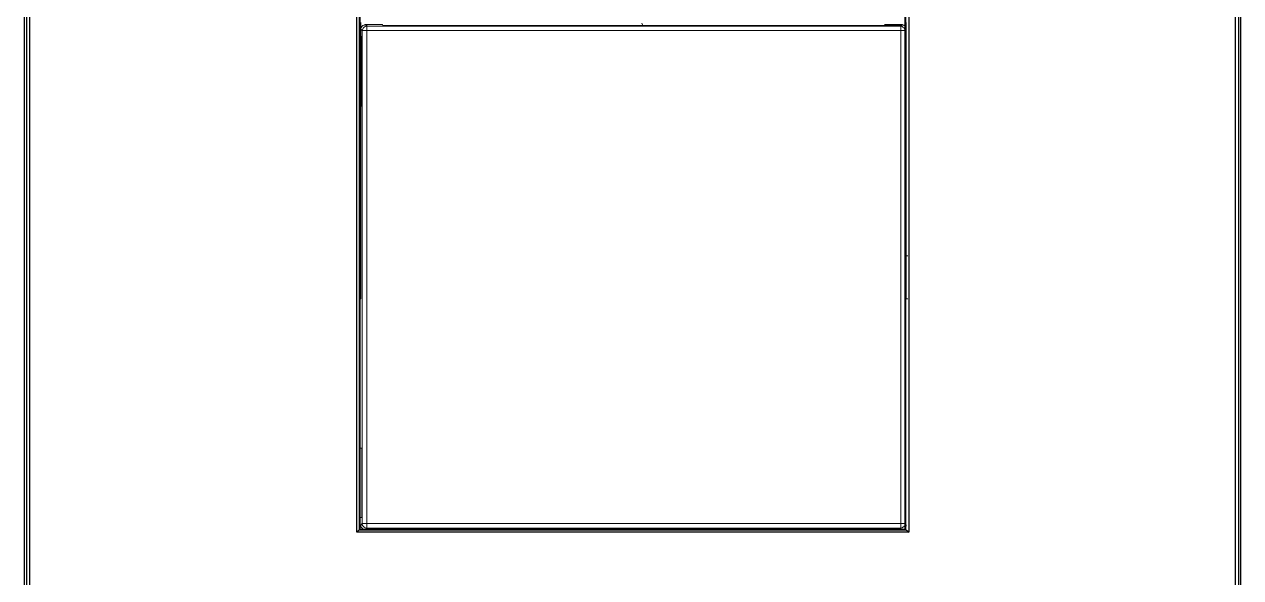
# Model space of a CAD drawing. Header units: centimetres. Extents: x -8.4 to 4.5, y -8.6 to 8.
# Drawn here: x -8.36 to 0.16, y -2.01 to 1.87 of the extents above; entities that cross this region are included whole.
import ezdxf

# ---------------------------------------------------------------- set-up
doc = ezdxf.new("R2010")
doc.units = ezdxf.units.CM
doc.header["$MEASUREMENT"] = 0
doc.layers.add('Layer 1', color=7, linetype='Continuous')

msp = doc.modelspace()

# ---------------------------------------------------------------- linework, layer by layer
at = {"layer": 'Layer 1', "lineweight": 25}
for points in [[(-8.35731, 7.70113), (-8.35731, 7.70113), (-8.35731, -3.937), (-8.35731, -3.937)], [(-8.33967, -3.937), (-8.33967, -3.937), (-8.33967, 7.70113), (-8.33967, 7.70113)], [(-8.32203, 7.70113), (-8.32203, 7.70113), (-8.32203, -3.937), (-8.32203, -3.937)], [(0.127, -3.937), (0.127, -3.937), (0.127, 7.70113), (0.127, 7.70113)], [(0.14816, 7.70113), (0.14816, 7.70113), (0.14816, -3.937), (0.14816, -3.937)], [(0.16227, -3.937), (0.16227, -3.937), (0.16227, 7.70113), (0.16227, 7.70113)], [(-6.02898, -1.68981), (-6.02898, -1.68981), (-6.02898, 5.45394), (-6.02898, 5.45394)], [(-2.16253, 5.45394), (-2.16253, 5.45394), (-2.16253, -1.68981), (-2.16253, -1.68981)], [(-6.01134, 5.4363), (-6.01134, 5.4363), (-6.01134, -1.67217), (-6.01134, -1.67217)], [(-6.00781, 5.43277), (-6.00781, 5.43277), (-6.00781, -1.66864), (-6.00781, -1.66864)], [(-2.18723, -1.66864), (-2.18723, -1.66864), (-2.18723, 5.43277), (-2.18723, 5.43277)], [(-2.1837, -1.67217), (-2.1837, -1.67217), (-2.1837, 5.4363), (-2.1837, 5.4363)], [(-2.16253, -1.68981), (-2.16253, -1.68981), (-6.02898, -1.68981), (-6.02898, -1.68981)], [(-6.00781, -1.66864), (-6.00781, -1.66864), (-6.01134, -1.67217), (-6.01134, -1.67217)], [(-6.01134, -1.67217), (-6.01134, -1.67217), (-2.1837, -1.67217), (-2.1837, -1.67217)], [(-6.00781, -1.66864), (-6.00781, -1.66864), (-2.18723, -1.66864), (-2.18723, -1.66864)], [(-2.18723, -1.66864), (-2.18723, -1.66864), (-2.1837, -1.67217), (-2.1837, -1.67217)]]:
    msp.add_open_spline(points, degree=3, dxfattribs=at)
at = {"layer": 'Layer 1', "color": 250, "lineweight": 20}
for points in [[(-6.00074, 1.88383), (-6.00074, 1.88383), (-6.00074, 0.24694), (-6.00074, 0.24694)], [(-4.02518, 1.86266), (-4.02518, 1.86266), (-4.03224, 1.8803), (-4.03224, 1.8803)], [(-2.18016, 0.24694), (-2.18016, 0.24694), (-2.18016, 1.88383), (-2.18016, 1.88383)], [(-5.99016, 1.82739), (-5.99016, 1.82739), (-6.00074, 1.83797), (-6.00074, 1.83797)], [(-5.99016, -1.62983), (-5.99016, -1.62983), (-5.99016, 1.82739), (-5.99016, 1.82739)], [(-5.96899, 1.86972), (-5.96899, 1.86972), (-5.95841, 1.85914), (-5.95841, 1.85914)], [(-5.84905, 1.86972), (-5.84905, 1.86972), (-5.96899, 1.86972), (-5.96899, 1.86972)], [(-5.96193, 1.86266), (-5.96193, 1.86266), (-5.95488, 1.86266), (-5.95488, 1.86266)], [(-5.95841, 1.85914), (-5.95841, 1.85914), (-2.21896, 1.85914), (-2.21896, 1.85914)], [(-5.95841, 1.82739), (-5.95841, 1.82739), (-5.95841, -1.62983), (-5.95841, -1.62983)], [(-2.21896, 1.82739), (-2.21896, 1.82739), (-5.95841, 1.82739), (-5.95841, 1.82739)], [(-5.84552, 1.86267), (-5.84552, 1.86267), (-5.84905, 1.86972), (-5.84905, 1.86972)], [(-5.84552, 1.86267), (-5.84552, 1.86267), (-2.33538, 1.86267), (-2.33538, 1.86267)], [(-2.34949, 1.86266), (-2.34949, 1.86266), (-2.22955, 1.86266), (-2.22955, 1.86266)], [(-2.32832, 1.86972), (-2.32832, 1.86972), (-2.33538, 1.86267), (-2.33538, 1.86267)], [(-2.20838, 1.86972), (-2.20838, 1.86972), (-2.32832, 1.86972), (-2.32832, 1.86972)], [(-2.21896, 1.85914), (-2.21896, 1.85914), (-2.20838, 1.86972), (-2.20838, 1.86972)], [(-2.21896, -1.62983), (-2.21896, -1.62983), (-2.21896, 1.82739), (-2.21896, 1.82739)], [(-2.18016, 1.83797), (-2.18016, 1.83797), (-2.19074, 1.82739), (-2.19074, 1.82739)], [(-2.19074, 1.82739), (-2.19074, 1.82739), (-2.19074, -1.62983), (-2.19074, -1.62983)], [(-6.00074, 1.78506), (-6.00074, 1.78506), (-5.99368, 1.78506), (-5.99368, 1.78506)], [(-5.99368, 1.78506), (-5.99368, 1.78506), (-5.99368, 1.29822), (-5.99368, 1.29822)], [(-2.18368, 1.29822), (-2.18368, 1.29822), (-2.18368, 1.78506), (-2.18368, 1.78506)], [(-2.18368, 1.78506), (-2.18368, 1.78506), (-2.18016, 1.78506), (-2.18016, 1.78506)], [(-5.99368, 1.29822), (-5.99368, 1.29822), (-6.00074, 1.29822), (-6.00074, 1.29822)], [(-2.18016, 1.29822), (-2.18016, 1.29822), (-2.18368, 1.29822), (-2.18368, 1.29822)], [(-6.00074, 0.24694), (-6.00074, 0.24694), (-6.00781, 0.24694), (-6.00781, 0.24694)], [(-6.00074, 0.24694), (-6.00074, 0.24694), (-6.00074, -0.05292), (-6.00074, -0.05292)], [(-2.18016, -0.05292), (-2.18016, -0.05292), (-2.18016, 0.24694), (-2.18016, 0.24694)], [(-2.16958, 0.24694), (-2.16958, 0.24694), (-2.18016, 0.24694), (-2.18016, 0.24694)], [(-6.00074, -0.05292), (-6.00074, -0.05292), (-6.00781, -0.05292), (-6.00781, -0.05292)], [(-2.16958, -0.05292), (-2.16958, -0.05292), (-2.18016, -0.05292), (-2.18016, -0.05292)], [(-6.00074, -1.10067), (-6.00074, -1.10067), (-5.99368, -1.10067), (-5.99368, -1.10067)], [(-5.99368, -1.10067), (-5.99368, -1.10067), (-5.99368, -1.5875), (-5.99368, -1.5875)], [(-2.18368, -1.5875), (-2.18368, -1.5875), (-2.18368, -1.10067), (-2.18368, -1.10067)], [(-2.18368, -1.10067), (-2.18368, -1.10067), (-2.18016, -1.10067), (-2.18016, -1.10067)], [(-5.99368, -1.5875), (-5.99368, -1.5875), (-6.00074, -1.5875), (-6.00074, -1.5875)], [(-2.18016, -1.5875), (-2.18016, -1.5875), (-2.18368, -1.5875), (-2.18368, -1.5875)], [(-6.00074, -1.64042), (-6.00074, -1.64042), (-5.99016, -1.62983), (-5.99016, -1.62983)], [(-5.95841, -1.62983), (-5.95841, -1.62983), (-2.21896, -1.62983), (-2.21896, -1.62983)], [(-2.19074, -1.62983), (-2.19074, -1.62983), (-2.18016, -1.64042), (-2.18016, -1.64042)], [(-2.18016, -1.64042), (-2.18016, -1.64042), (-2.18016, -1.64747), (-2.18016, -1.64747)]]:
    msp.add_open_spline(points, degree=3, dxfattribs=at)
for points, knots in [([(-6.00074, 1.83797), (-6.00074, 1.83797), (-6.00074, 1.84503), (-6.00074, 1.84503), (-6.00074, 1.84503), (-6.00074, 1.84503), (-5.99721, 1.84856), (-5.99721, 1.84856), (-5.99721, 1.84856), (-5.99721, 1.84856), (-5.99368, 1.85561), (-5.99368, 1.85561), (-5.99368, 1.85561), (-5.99368, 1.85561), (-5.99016, 1.85914), (-5.99016, 1.85914), (-5.99016, 1.85914), (-5.99016, 1.85914), (-5.98663, 1.86267), (-5.98663, 1.86267), (-5.98663, 1.86267), (-5.98663, 1.86267), (-5.97957, 1.86619), (-5.97957, 1.86619), (-5.97957, 1.86619), (-5.97957, 1.86619), (-5.97605, 1.86619), (-5.97605, 1.86619), (-5.97605, 1.86619), (-5.97605, 1.86619), (-5.96899, 1.86972), (-5.96899, 1.86972)], [0, 0, 0, 0, 0.1111111, 0.1111111, 0.1111111, 0.1111111, 0.2222222, 0.2222222, 0.2222222, 0.2222222, 0.3333333, 0.3333333, 0.3333333, 0.3333333, 0.4444444, 0.4444444, 0.4444444, 0.4444445, 0.5555556, 0.5555556, 0.5555556, 0.5555556, 0.6666667, 0.6666667, 0.6666667, 0.6666667, 0.7777778, 0.7777778, 0.7777778, 0.7777778, 1, 1, 1, 1]), ([(-5.95841, 1.85914), (-5.95841, 1.85914), (-5.96546, 1.85914), (-5.96546, 1.85914), (-5.96546, 1.85914), (-5.96546, 1.85914), (-5.96899, 1.85561), (-5.96899, 1.85561), (-5.96899, 1.85561), (-5.96899, 1.85561), (-5.97605, 1.85208), (-5.97605, 1.85208), (-5.97605, 1.85208), (-5.97605, 1.85208), (-5.97957, 1.84856), (-5.97957, 1.84856), (-5.97957, 1.84856), (-5.97957, 1.84856), (-5.9831, 1.84503), (-5.9831, 1.84503), (-5.9831, 1.84503), (-5.9831, 1.84503), (-5.98663, 1.83797), (-5.98663, 1.83797), (-5.98663, 1.83797), (-5.98663, 1.83797), (-5.99016, 1.83444), (-5.99016, 1.83444), (-5.99016, 1.83444), (-5.99016, 1.83444), (-5.99016, 1.82739), (-5.99016, 1.82739)], [0, 0, 0, 0, 0.1111111, 0.1111111, 0.1111111, 0.1111111, 0.2222222, 0.2222222, 0.2222222, 0.2222222, 0.3333333, 0.3333333, 0.3333333, 0.3333333, 0.4444444, 0.4444444, 0.4444444, 0.4444445, 0.5555556, 0.5555556, 0.5555556, 0.5555556, 0.6666667, 0.6666667, 0.6666667, 0.6666667, 0.7777778, 0.7777778, 0.7777778, 0.7777778, 1, 1, 1, 1]), ([(-5.99016, 1.82739), (-5.99016, 1.82739), (-5.99016, 1.82739), (-5.99016, 1.82739), (-5.99016, 1.82739), (-5.99016, 1.82739), (-5.98663, 1.82739), (-5.98663, 1.82739), (-5.98663, 1.82739), (-5.98663, 1.82739), (-5.9831, 1.82739), (-5.9831, 1.82739), (-5.9831, 1.82739), (-5.9831, 1.82739), (-5.97957, 1.82739), (-5.97957, 1.82739), (-5.97957, 1.82739), (-5.97957, 1.82739), (-5.97605, 1.82739), (-5.97605, 1.82739), (-5.97605, 1.82739), (-5.97605, 1.82739), (-5.96899, 1.82739), (-5.96899, 1.82739), (-5.96899, 1.82739), (-5.96899, 1.82739), (-5.96546, 1.82739), (-5.96546, 1.82739), (-5.96546, 1.82739), (-5.96546, 1.82739), (-5.95841, 1.82739), (-5.95841, 1.82739)], [0, 0, 0, 0, 0.1111111, 0.1111111, 0.1111111, 0.1111111, 0.2222222, 0.2222222, 0.2222222, 0.2222222, 0.3333333, 0.3333333, 0.3333333, 0.3333333, 0.4444444, 0.4444444, 0.4444444, 0.4444445, 0.5555556, 0.5555556, 0.5555556, 0.5555556, 0.6666667, 0.6666667, 0.6666667, 0.6666667, 0.7777778, 0.7777778, 0.7777778, 0.7777778, 1, 1, 1, 1]), ([(-5.95841, 1.85914), (-5.95841, 1.85914), (-5.95841, 1.85914), (-5.95841, 1.85914), (-5.95841, 1.85914), (-5.95841, 1.85914), (-5.95841, 1.85561), (-5.95841, 1.85561), (-5.95841, 1.85561), (-5.95841, 1.85561), (-5.95841, 1.85208), (-5.95841, 1.85208), (-5.95841, 1.85208), (-5.95841, 1.85208), (-5.95841, 1.84856), (-5.95841, 1.84856), (-5.95841, 1.84856), (-5.95841, 1.84856), (-5.95841, 1.84503), (-5.95841, 1.84503), (-5.95841, 1.84503), (-5.95841, 1.84503), (-5.95841, 1.83797), (-5.95841, 1.83797), (-5.95841, 1.83797), (-5.95841, 1.83797), (-5.95841, 1.83444), (-5.95841, 1.83444), (-5.95841, 1.83444), (-5.95841, 1.83444), (-5.95841, 1.82739), (-5.95841, 1.82739)], [0, 0, 0, 0, 0.1111111, 0.1111111, 0.1111111, 0.1111111, 0.2222222, 0.2222222, 0.2222222, 0.2222222, 0.3333333, 0.3333333, 0.3333333, 0.3333333, 0.4444444, 0.4444444, 0.4444444, 0.4444445, 0.5555556, 0.5555556, 0.5555556, 0.5555556, 0.6666667, 0.6666667, 0.6666667, 0.6666667, 0.7777778, 0.7777778, 0.7777778, 0.7777778, 1, 1, 1, 1]), ([(-2.22955, 1.86266), (-2.22955, 1.86266), (-2.22249, 1.86266), (-2.22249, 1.86266), (-2.22249, 1.86266), (-2.22249, 1.86266), (-2.21896, 1.86266), (-2.21896, 1.86266)], [0, 0, 0, 0, 0.3333333, 0.3333333, 0.3333333, 0.3333333, 1, 1, 1, 1]), ([(-2.21896, 1.82739), (-2.21896, 1.82739), (-2.21896, 1.83444), (-2.21896, 1.83444), (-2.21896, 1.83444), (-2.21896, 1.83444), (-2.21896, 1.83797), (-2.21896, 1.83797), (-2.21896, 1.83797), (-2.21896, 1.83797), (-2.21896, 1.84503), (-2.21896, 1.84503), (-2.21896, 1.84503), (-2.21896, 1.84503), (-2.21896, 1.84856), (-2.21896, 1.84856), (-2.21896, 1.84856), (-2.21896, 1.84856), (-2.21896, 1.85208), (-2.21896, 1.85208), (-2.21896, 1.85208), (-2.21896, 1.85208), (-2.21896, 1.85561), (-2.21896, 1.85561), (-2.21896, 1.85561), (-2.21896, 1.85561), (-2.21896, 1.85914), (-2.21896, 1.85914)], [0, 0, 0, 0, 0.125, 0.125, 0.125, 0.125, 0.25, 0.25, 0.25, 0.25, 0.375, 0.375, 0.375, 0.375, 0.5, 0.5, 0.5, 0.5, 0.625, 0.625, 0.625, 0.625, 0.75, 0.75, 0.75, 0.75, 1, 1, 1, 1]), ([(-2.19074, 1.82739), (-2.19074, 1.82739), (-2.19074, 1.83444), (-2.19074, 1.83444), (-2.19074, 1.83444), (-2.19074, 1.83444), (-2.19074, 1.83797), (-2.19074, 1.83797), (-2.19074, 1.83797), (-2.19074, 1.83797), (-2.19427, 1.84503), (-2.19427, 1.84503), (-2.19427, 1.84503), (-2.19427, 1.84503), (-2.1978, 1.84856), (-2.1978, 1.84856), (-2.1978, 1.84856), (-2.1978, 1.84856), (-2.20485, 1.85208), (-2.20485, 1.85208), (-2.20485, 1.85208), (-2.20485, 1.85208), (-2.20838, 1.85561), (-2.20838, 1.85561), (-2.20838, 1.85561), (-2.20838, 1.85561), (-2.21543, 1.85914), (-2.21543, 1.85914), (-2.21543, 1.85914), (-2.21543, 1.85914), (-2.21896, 1.85914), (-2.21896, 1.85914)], [0, 0, 0, 0, 0.1111111, 0.1111111, 0.1111111, 0.1111111, 0.2222222, 0.2222222, 0.2222222, 0.2222222, 0.3333333, 0.3333333, 0.3333333, 0.3333333, 0.4444444, 0.4444444, 0.4444444, 0.4444445, 0.5555556, 0.5555556, 0.5555556, 0.5555556, 0.6666667, 0.6666667, 0.6666667, 0.6666667, 0.7777778, 0.7777778, 0.7777778, 0.7777778, 1, 1, 1, 1]), ([(-2.21896, 1.82739), (-2.21896, 1.82739), (-2.21543, 1.82739), (-2.21543, 1.82739), (-2.21543, 1.82739), (-2.21543, 1.82739), (-2.20838, 1.82739), (-2.20838, 1.82739), (-2.20838, 1.82739), (-2.20838, 1.82739), (-2.20485, 1.82739), (-2.20485, 1.82739), (-2.20485, 1.82739), (-2.20485, 1.82739), (-2.1978, 1.82739), (-2.1978, 1.82739), (-2.1978, 1.82739), (-2.1978, 1.82739), (-2.19427, 1.82739), (-2.19427, 1.82739), (-2.19427, 1.82739), (-2.19427, 1.82739), (-2.19074, 1.82739), (-2.19074, 1.82739)], [0, 0, 0, 0, 0.1428571, 0.1428571, 0.1428571, 0.1428572, 0.2857143, 0.2857143, 0.2857143, 0.2857143, 0.4285714, 0.4285714, 0.4285714, 0.4285714, 0.5714286, 0.5714286, 0.5714286, 0.5714286, 0.7142857, 0.7142857, 0.7142857, 0.7142857, 1, 1, 1, 1]), ([(-2.20838, 1.86972), (-2.20838, 1.86972), (-2.20485, 1.86619), (-2.20485, 1.86619), (-2.20485, 1.86619), (-2.20485, 1.86619), (-2.1978, 1.86619), (-2.1978, 1.86619), (-2.1978, 1.86619), (-2.1978, 1.86619), (-2.19427, 1.86267), (-2.19427, 1.86267), (-2.19427, 1.86267), (-2.19427, 1.86267), (-2.18721, 1.85914), (-2.18721, 1.85914), (-2.18721, 1.85914), (-2.18721, 1.85914), (-2.18368, 1.85561), (-2.18368, 1.85561), (-2.18368, 1.85561), (-2.18368, 1.85561), (-2.18016, 1.84856), (-2.18016, 1.84856), (-2.18016, 1.84856), (-2.18016, 1.84856), (-2.18016, 1.84503), (-2.18016, 1.84503), (-2.18016, 1.84503), (-2.18016, 1.84503), (-2.18016, 1.83797), (-2.18016, 1.83797)], [0, 0, 0, 0, 0.1111111, 0.1111111, 0.1111111, 0.1111111, 0.2222222, 0.2222222, 0.2222222, 0.2222222, 0.3333333, 0.3333333, 0.3333333, 0.3333333, 0.4444444, 0.4444444, 0.4444444, 0.4444445, 0.5555556, 0.5555556, 0.5555556, 0.5555556, 0.6666667, 0.6666667, 0.6666667, 0.6666667, 0.7777778, 0.7777778, 0.7777778, 0.7777778, 1, 1, 1, 1]), ([(-5.97605, -1.67217), (-5.97605, -1.67217), (-5.97957, -1.66864), (-5.97957, -1.66864), (-5.97957, -1.66864), (-5.97957, -1.66864), (-5.98663, -1.66511), (-5.98663, -1.66511), (-5.98663, -1.66511), (-5.98663, -1.66511), (-5.99016, -1.66158), (-5.99016, -1.66158), (-5.99016, -1.66158), (-5.99016, -1.66158), (-5.99368, -1.65806), (-5.99368, -1.65806), (-5.99368, -1.65806), (-5.99368, -1.65806), (-5.99721, -1.65453), (-5.99721, -1.65453), (-5.99721, -1.65453), (-5.99721, -1.65453), (-6.00074, -1.64747), (-6.00074, -1.64747), (-6.00074, -1.64747), (-6.00074, -1.64747), (-6.00074, -1.64042), (-6.00074, -1.64042)], [0, 0, 0, 0, 0.125, 0.125, 0.125, 0.125, 0.25, 0.25, 0.25, 0.25, 0.375, 0.375, 0.375, 0.375, 0.5, 0.5, 0.5, 0.5, 0.625, 0.625, 0.625, 0.625, 0.75, 0.75, 0.75, 0.75, 1, 1, 1, 1]), ([(-5.99016, -1.62983), (-5.99016, -1.62983), (-5.99016, -1.62983), (-5.99016, -1.62983), (-5.99016, -1.62983), (-5.99016, -1.62983), (-5.98663, -1.62983), (-5.98663, -1.62983), (-5.98663, -1.62983), (-5.98663, -1.62983), (-5.9831, -1.62983), (-5.9831, -1.62983), (-5.9831, -1.62983), (-5.9831, -1.62983), (-5.97957, -1.62983), (-5.97957, -1.62983), (-5.97957, -1.62983), (-5.97957, -1.62983), (-5.97605, -1.62983), (-5.97605, -1.62983), (-5.97605, -1.62983), (-5.97605, -1.62983), (-5.96899, -1.62983), (-5.96899, -1.62983), (-5.96899, -1.62983), (-5.96899, -1.62983), (-5.96546, -1.62983), (-5.96546, -1.62983), (-5.96546, -1.62983), (-5.96546, -1.62983), (-5.95841, -1.62983), (-5.95841, -1.62983)], [0, 0, 0, 0, 0.1111111, 0.1111111, 0.1111111, 0.1111111, 0.2222222, 0.2222222, 0.2222222, 0.2222222, 0.3333333, 0.3333333, 0.3333333, 0.3333333, 0.4444444, 0.4444444, 0.4444444, 0.4444445, 0.5555556, 0.5555556, 0.5555556, 0.5555556, 0.6666667, 0.6666667, 0.6666667, 0.6666667, 0.7777778, 0.7777778, 0.7777778, 0.7777778, 1, 1, 1, 1]), ([(-5.99016, -1.62983), (-5.99016, -1.62983), (-5.99016, -1.63689), (-5.99016, -1.63689), (-5.99016, -1.63689), (-5.99016, -1.63689), (-5.98663, -1.64394), (-5.98663, -1.64394), (-5.98663, -1.64394), (-5.98663, -1.64394), (-5.9831, -1.64747), (-5.9831, -1.64747), (-5.9831, -1.64747), (-5.9831, -1.64747), (-5.97957, -1.651), (-5.97957, -1.651), (-5.97957, -1.651), (-5.97957, -1.651), (-5.97605, -1.65453), (-5.97605, -1.65453), (-5.97605, -1.65453), (-5.97605, -1.65453), (-5.96899, -1.65806), (-5.96899, -1.65806), (-5.96899, -1.65806), (-5.96899, -1.65806), (-5.96546, -1.66158), (-5.96546, -1.66158), (-5.96546, -1.66158), (-5.96546, -1.66158), (-5.95841, -1.66158), (-5.95841, -1.66158)], [0, 0, 0, 0, 0.1111111, 0.1111111, 0.1111111, 0.1111111, 0.2222222, 0.2222222, 0.2222222, 0.2222222, 0.3333333, 0.3333333, 0.3333333, 0.3333333, 0.4444444, 0.4444444, 0.4444444, 0.4444445, 0.5555556, 0.5555556, 0.5555556, 0.5555556, 0.6666667, 0.6666667, 0.6666667, 0.6666667, 0.7777778, 0.7777778, 0.7777778, 0.7777778, 1, 1, 1, 1]), ([(-2.21896, -1.62983), (-2.21896, -1.62983), (-2.21896, -1.63689), (-2.21896, -1.63689), (-2.21896, -1.63689), (-2.21896, -1.63689), (-2.21896, -1.64394), (-2.21896, -1.64394), (-2.21896, -1.64394), (-2.21896, -1.64394), (-2.21896, -1.64747), (-2.21896, -1.64747), (-2.21896, -1.64747), (-2.21896, -1.64747), (-2.21896, -1.651), (-2.21896, -1.651), (-2.21896, -1.651), (-2.21896, -1.651), (-2.21896, -1.65453), (-2.21896, -1.65453), (-2.21896, -1.65453), (-2.21896, -1.65453), (-2.21896, -1.65806), (-2.21896, -1.65806), (-2.21896, -1.65806), (-2.21896, -1.65806), (-2.21896, -1.66158), (-2.21896, -1.66158), (-2.21896, -1.66158), (-2.21896, -1.66158), (-5.95841, -1.66158), (-5.95841, -1.66158)], [0, 0, 0, 0, 0.1111111, 0.1111111, 0.1111111, 0.1111111, 0.2222222, 0.2222222, 0.2222222, 0.2222222, 0.3333333, 0.3333333, 0.3333333, 0.3333333, 0.4444444, 0.4444444, 0.4444444, 0.4444445, 0.5555556, 0.5555556, 0.5555556, 0.5555556, 0.6666667, 0.6666667, 0.6666667, 0.6666667, 0.7777778, 0.7777778, 0.7777778, 0.7777778, 1, 1, 1, 1]), ([(-5.95841, -1.66158), (-5.95841, -1.66158), (-5.95841, -1.66158), (-5.95841, -1.66158), (-5.95841, -1.66158), (-5.95841, -1.66158), (-5.95841, -1.65806), (-5.95841, -1.65806), (-5.95841, -1.65806), (-5.95841, -1.65806), (-5.95841, -1.65453), (-5.95841, -1.65453), (-5.95841, -1.65453), (-5.95841, -1.65453), (-5.95841, -1.651), (-5.95841, -1.651), (-5.95841, -1.651), (-5.95841, -1.651), (-5.95841, -1.64747), (-5.95841, -1.64747), (-5.95841, -1.64747), (-5.95841, -1.64747), (-5.95841, -1.64394), (-5.95841, -1.64394), (-5.95841, -1.64394), (-5.95841, -1.64394), (-5.95841, -1.63689), (-5.95841, -1.63689), (-5.95841, -1.63689), (-5.95841, -1.63689), (-5.95841, -1.62983), (-5.95841, -1.62983)], [0, 0, 0, 0, 0.1111111, 0.1111111, 0.1111111, 0.1111111, 0.2222222, 0.2222222, 0.2222222, 0.2222222, 0.3333333, 0.3333333, 0.3333333, 0.3333333, 0.4444444, 0.4444444, 0.4444444, 0.4444445, 0.5555556, 0.5555556, 0.5555556, 0.5555556, 0.6666667, 0.6666667, 0.6666667, 0.6666667, 0.7777778, 0.7777778, 0.7777778, 0.7777778, 1, 1, 1, 1]), ([(-2.21896, -1.62983), (-2.21896, -1.62983), (-2.21543, -1.62983), (-2.21543, -1.62983), (-2.21543, -1.62983), (-2.21543, -1.62983), (-2.20838, -1.62983), (-2.20838, -1.62983), (-2.20838, -1.62983), (-2.20838, -1.62983), (-2.20485, -1.62983), (-2.20485, -1.62983), (-2.20485, -1.62983), (-2.20485, -1.62983), (-2.1978, -1.62983), (-2.1978, -1.62983), (-2.1978, -1.62983), (-2.1978, -1.62983), (-2.19427, -1.62983), (-2.19427, -1.62983), (-2.19427, -1.62983), (-2.19427, -1.62983), (-2.19074, -1.62983), (-2.19074, -1.62983)], [0, 0, 0, 0, 0.1428571, 0.1428571, 0.1428571, 0.1428572, 0.2857143, 0.2857143, 0.2857143, 0.2857143, 0.4285714, 0.4285714, 0.4285714, 0.4285714, 0.5714286, 0.5714286, 0.5714286, 0.5714286, 0.7142857, 0.7142857, 0.7142857, 0.7142857, 1, 1, 1, 1]), ([(-2.21896, -1.66158), (-2.21896, -1.66158), (-2.21543, -1.66158), (-2.21543, -1.66158), (-2.21543, -1.66158), (-2.21543, -1.66158), (-2.20838, -1.65806), (-2.20838, -1.65806), (-2.20838, -1.65806), (-2.20838, -1.65806), (-2.20485, -1.65453), (-2.20485, -1.65453), (-2.20485, -1.65453), (-2.20485, -1.65453), (-2.1978, -1.651), (-2.1978, -1.651), (-2.1978, -1.651), (-2.1978, -1.651), (-2.19427, -1.64747), (-2.19427, -1.64747), (-2.19427, -1.64747), (-2.19427, -1.64747), (-2.19074, -1.64394), (-2.19074, -1.64394), (-2.19074, -1.64394), (-2.19074, -1.64394), (-2.19074, -1.63689), (-2.19074, -1.63689), (-2.19074, -1.63689), (-2.19074, -1.63689), (-2.19074, -1.62983), (-2.19074, -1.62983)], [0, 0, 0, 0, 0.1111111, 0.1111111, 0.1111111, 0.1111111, 0.2222222, 0.2222222, 0.2222222, 0.2222222, 0.3333333, 0.3333333, 0.3333333, 0.3333333, 0.4444444, 0.4444444, 0.4444444, 0.4444445, 0.5555556, 0.5555556, 0.5555556, 0.5555556, 0.6666667, 0.6666667, 0.6666667, 0.6666667, 0.7777778, 0.7777778, 0.7777778, 0.7777778, 1, 1, 1, 1])]:
    msp.add_open_spline(points, degree=3, knots=knots, dxfattribs=at)
at = {"layer": 'Layer 1', "lineweight": 25}
for points, knots in [([(-6.02898, -1.68981), (-6.02898, -1.68981), (-6.02545, -1.68628), (-6.02545, -1.68628), (-6.02545, -1.68628), (-6.02545, -1.68628), (-6.02192, -1.68275), (-6.02192, -1.68275), (-6.02192, -1.68275), (-6.02192, -1.68275), (-6.01839, -1.67923), (-6.01839, -1.67923), (-6.01839, -1.67923), (-6.01839, -1.67923), (-6.01487, -1.6757), (-6.01487, -1.6757), (-6.01487, -1.6757), (-6.01487, -1.6757), (-6.01134, -1.67217), (-6.01134, -1.67217)], [0, 0, 0, 0, 0.1666667, 0.1666667, 0.1666667, 0.1666667, 0.3333333, 0.3333333, 0.3333333, 0.3333333, 0.5, 0.5, 0.5, 0.5, 0.6666667, 0.6666667, 0.6666667, 0.6666667, 1, 1, 1, 1]), ([(-2.1837, -1.67217), (-2.1837, -1.67217), (-2.1837, -1.67217), (-2.1837, -1.67217), (-2.1837, -1.67217), (-2.1837, -1.67217), (-2.18017, -1.67217), (-2.18017, -1.67217), (-2.18017, -1.67217), (-2.18017, -1.67217), (-2.18017, -1.6757), (-2.18017, -1.6757), (-2.18017, -1.6757), (-2.18017, -1.6757), (-2.17664, -1.6757), (-2.17664, -1.6757), (-2.17664, -1.6757), (-2.17664, -1.6757), (-2.17311, -1.67923), (-2.17311, -1.67923), (-2.17311, -1.67923), (-2.17311, -1.67923), (-2.16959, -1.68275), (-2.16959, -1.68275), (-2.16959, -1.68275), (-2.16959, -1.68275), (-2.16606, -1.68628), (-2.16606, -1.68628), (-2.16606, -1.68628), (-2.16606, -1.68628), (-2.16253, -1.68981), (-2.16253, -1.68981)], [0, 0, 0, 0, 0.1111111, 0.1111111, 0.1111111, 0.1111111, 0.2222222, 0.2222222, 0.2222222, 0.2222222, 0.3333333, 0.3333333, 0.3333333, 0.3333333, 0.4444444, 0.4444444, 0.4444444, 0.4444445, 0.5555556, 0.5555556, 0.5555556, 0.5555556, 0.6666667, 0.6666667, 0.6666667, 0.6666667, 0.7777778, 0.7777778, 0.7777778, 0.7777778, 1, 1, 1, 1])]:
    msp.add_open_spline(points, degree=3, knots=knots, dxfattribs=at)

doc.saveas('drawing.dxf')
